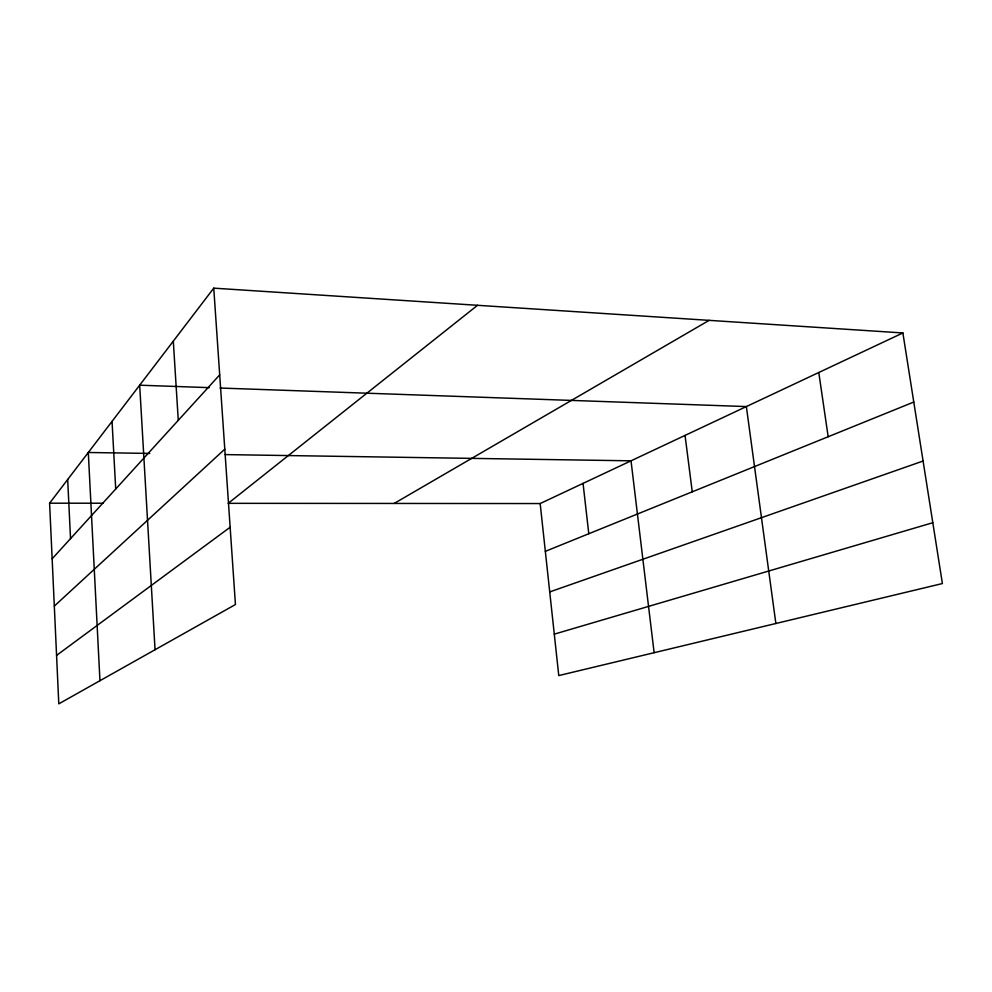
<?xml version="1.0" encoding="UTF-8"?>
<svg xmlns="http://www.w3.org/2000/svg" width="992" height="992" viewBox="0 0 992 992"><rect width="100%" height="100%" fill="white"/><g stroke="black" fill="none" stroke-linecap="round" stroke-linejoin="round"><path stroke-width="1.49" d="M213.751 288.151L235.439 604.537L58.788 703.849L49.6 503.192L213.751 288.151L902.881 332.952L942.4 583.544L558.769 675.577L540.169 503.552L902.881 332.952M52.142 558.794L219.703 374.852M54.312 606.087L224.787 449.165M477.549 305.3L228.197 503.328L540.169 503.552M56.569 655.402L230.144 527.248M394.159 503.452L709.119 320.354M545.34 551.341L913.781 402.045M549.729 591.914L923.081 461.02M554.292 634.148L932.802 522.722M49.6 503.192L103.056 503.229M149.792 453.431L88.3 452.488L99.956 680.71M225.184 454.596L631.024 460.821L654.125 652.699M209.25 387.649L139.674 385.194L155.05 649.723M220.075 388.033L746.356 406.571L775.868 623.497M818.784 372.508L828.171 436.74M685.05 435.401L692.255 491.809M583.048 483.389L588.789 533.733M173.302 341.136L178.275 420.323M112.046 421.389L115.717 489.006M67.679 479.508L70.531 538.606"/></g></svg>
